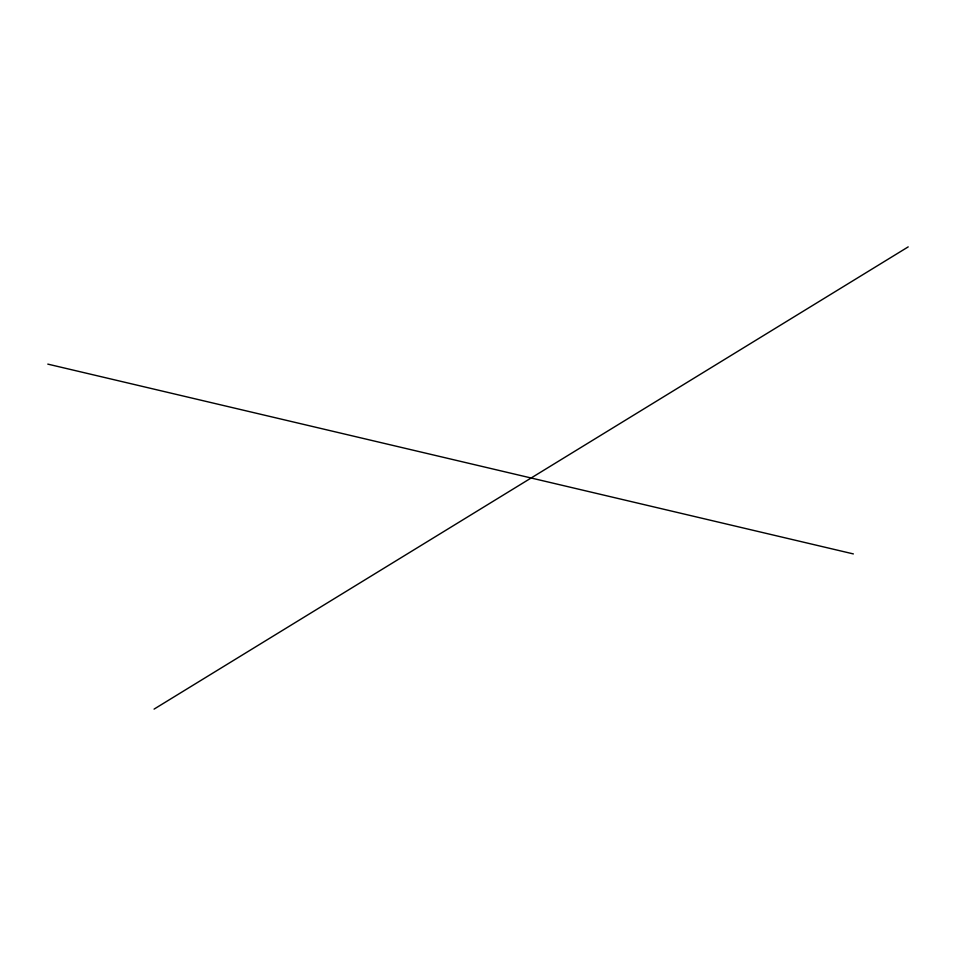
<?xml version="1.0" encoding="UTF-8"?>
<svg xmlns="http://www.w3.org/2000/svg" width="956" height="956" viewBox="0 0 956 956"><rect width="100%" height="100%" fill="white"/><g stroke="black" fill="none" stroke-linecap="round" stroke-linejoin="round"><path stroke-width="1.43" d="M154.071 709.113L908.2 246.887M47.8 364.117L853.361 553.918"/></g></svg>
